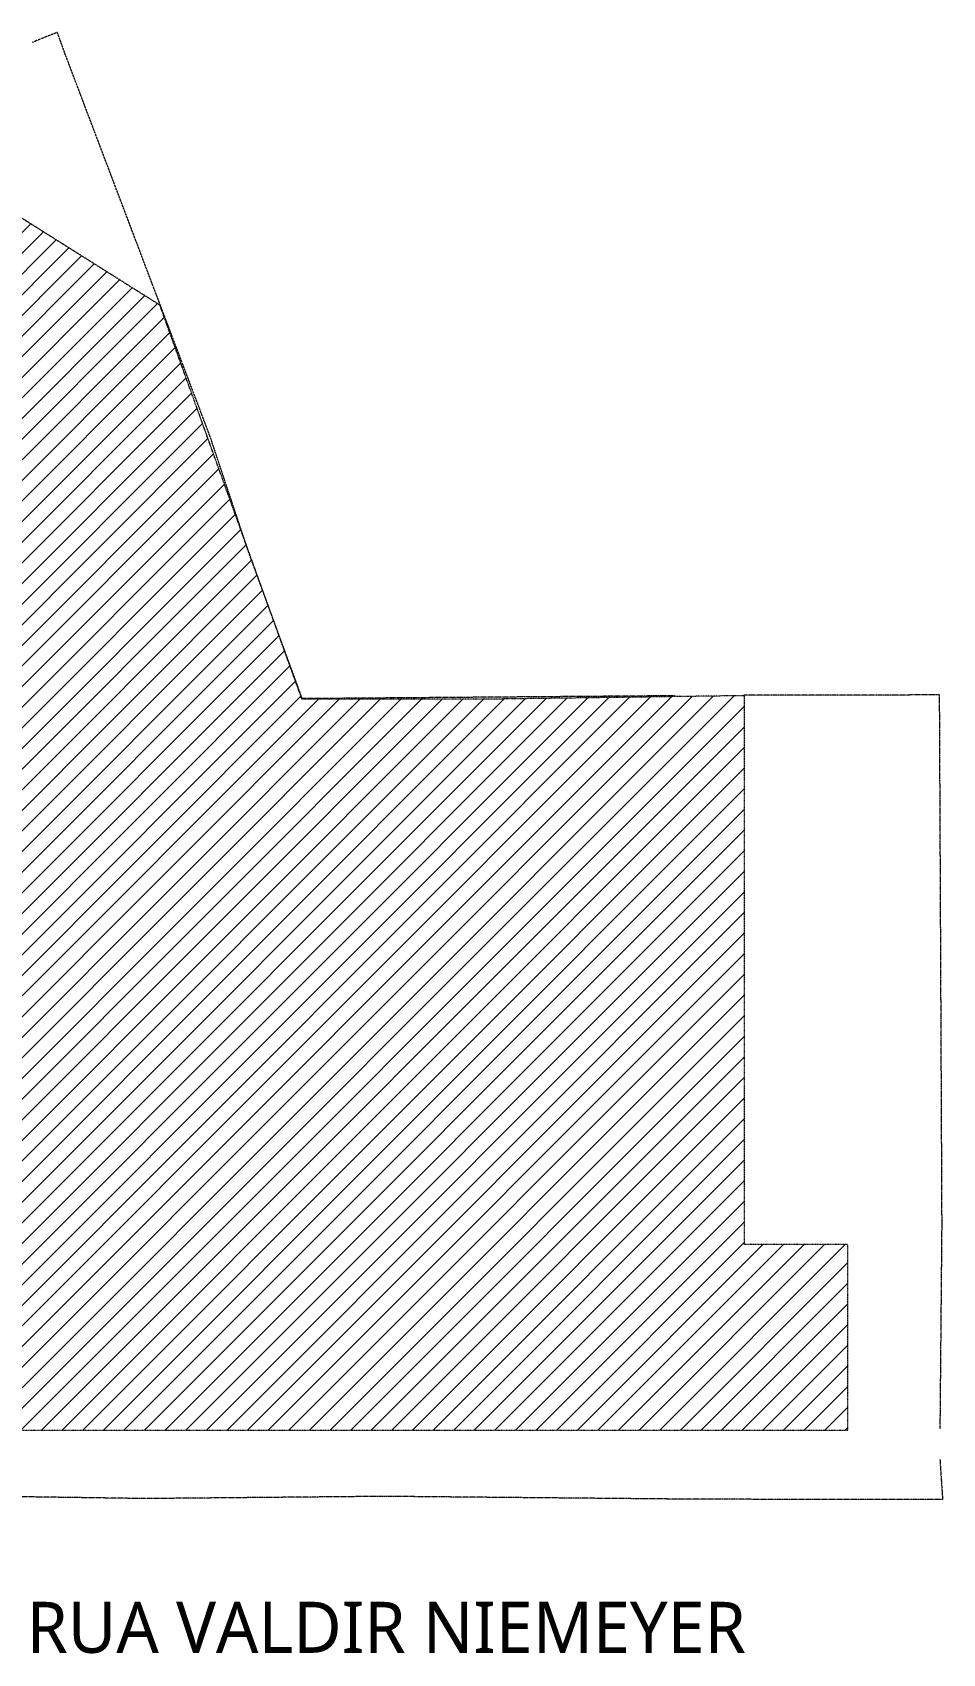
# Model space of a CAD drawing. Header units: centimetres. Extents: x -1984 to 34419, y -3196 to 88064.
# Drawn here: x 21999 to 25435, y -3196 to 2918 of the extents above; entities that cross this region are included whole.
import ezdxf

# ---------------------------------------------------------------- set-up
doc = ezdxf.new("R2010")
doc.units = ezdxf.units.CM
doc.linetypes.add('Hidden', pattern=[0.714375, 0.47625, -0.238125])
doc.linetypes.add('Hidden 0_75', pattern=[0.15, 0.075, -0.075])
doc.layers.add('A-DETL', color=7, linetype='Continuous', lineweight=18, true_color=0x00a600)
doc.layers.add('A-DETL-GENF', color=7, linetype='Continuous', lineweight=18)
doc.layers.add('G-ANNO-TEXT', color=7, linetype='Continuous', lineweight=9)
doc.styles.add('Gadugi_B', font='gadugib.ttf', dxfattribs={"height": 192.5})

msp = doc.modelspace()

# ---------------------------------------------------------------- hatches: boundary and pattern name
at = {"layer": 'A-DETL-GENF', "lineweight": 9, "true_color": 0x3a0df2}
h = msp.add_hatch(dxfattribs=at)
h.set_pattern_fill('FP_3', color=180, style=0, pattern_type=2)
h.set_pattern_definition([(45, (32087.65, 0), (-38.89087, 38.89087), [])])
h.paths.add_polyline_path([(25076.95, -2353.31), (25076.95, -1653.31), (24686.95, -1653.31), (24686.95, 416.69), (23707.04, 403.18), (23017.04, 403.18), (22480.6, 1889.33), (21456.54, 2533.85), (20716.14, 1357.45), (20352.22, 1586.49), (19846.19, 782.48), (21576.95, -306.82), (21576.95, -2353.31), (25020.49, -2353.31)], flags=0)

# ---------------------------------------------------------------- linework, layer by layer
at = {"layer": 'A-DETL', "color": 7, "linetype": 'Hidden', "lineweight": 9}
for p, q in [((22126.15, 2828.36), (22093.66, 2917.98)), ((22669.14, 1396.78), (22126.15, 2828.36)), ((22813.94, 962.88), (22669.14, 1396.78)), ((23017.9, 405.49), (22813.94, 962.88)), ((24424.88, 416.23), (23017.9, 405.49)), ((24904.2, 418.47), (24684.2, 418.47)), ((25423.36, 419.41), (24904.2, 418.47)), ((25432.63, -1578.68), (25423.36, 419.41)), ((25425.72, -2348.27), (25432.63, -1578.68)), ((25424.68, -2463.68), (25434.73, -2614.87)), ((22428.91, -2611.39), (21928.69, -2604.17)), ((23329.31, -2603.07), (22428.91, -2611.39)), ((24427.66, -2613.21), (23329.31, -2603.07)), ((24920.01, -2614.87), (24427.66, -2613.21)), ((25434.73, -2614.87), (24920.01, -2614.87))]:
    msp.add_line(p, q, dxfattribs=at)
at = {"layer": 'A-DETL', "color": 7, "linetype": 'Hidden 0_75', "lineweight": 9}
for p, q in [((22480.6, 1889.33), (21456.54, 2533.85)), ((23017.04, 403.18), (22480.6, 1889.33)), ((23707.04, 403.18), (23017.04, 403.18)), ((24686.95, 416.69), (23707.04, 403.18)), ((24686.95, -1653.31), (24686.95, 416.69)), ((25076.95, -1653.31), (24686.95, -1653.31)), ((25076.95, -2353.31), (25076.95, -1653.31)), ((21576.95, -2353.31), (25076.95, -2353.31))]:
    msp.add_line(p, q, dxfattribs=at)
at = {"layer": 'A-DETL', "color": 7, "linetype": 'Hidden', "lineweight": 9}
msp.add_arc((23382.84, -445.96), 3602.5, 110.968568, 112.582003, dxfattribs=at)

# ---------------------------------------------------------------- texts
at = {"layer": 'G-ANNO-TEXT', "insert": (21977.15, -3000.67), "char_height": 192.5, "width": 3690.5684, "attachment_point": 1, "style": 'Gadugi_B'}
msp.add_mtext('RUA VALDIR NIEMEYER', dxfattribs=at)

doc.saveas('drawing.dxf')
